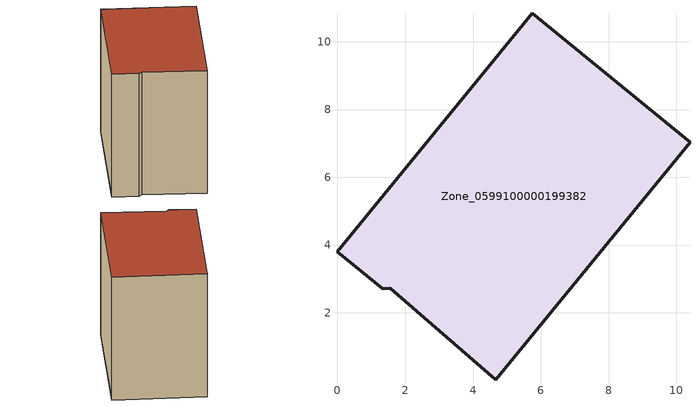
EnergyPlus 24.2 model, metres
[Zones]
Zone_0599100000199382
 floor ground (C_G): 4.67,0.03 1.55,2.73 1.33,2.72 0,3.81 5.75,10.84 10.4,7.04 z0
 wall outside (C_F): 10.4,7.04 5.75,10.84 0,3.81 1.33,2.72 1.55,2.73 4.67,0.03 10.4,7.04 z0:8.62
 roof outside (C_R): 1.55,2.73 4.67,0.03 10.4,7.04 5.75,10.84 0,3.81 1.33,2.72 z8.62
[BUILDING]
Pand.0599100000199382: North Axis=0; Terrain=City; Loads Convergence Tolerance Value=0.04; Temperature Convergence Tolerance Value=0.4; Solar Distribution=FullExterior; Maximum Number of Warmup Days=25; Minimum Number of Warmup Days=1
[Site:Location]
Rotterdam.The.Hague.AP_ZH_NLD Design_Conditions: Latitude=51.96; Longitude=4.45; Time Zone=1; Elevation=-4.5
[SITE:GROUNDTEMPERATURE:BUILDINGSURFACE]
18, 18, 18, 18, 18, 18, 18, 18, 18, 18, 18, 18
[MATERIAL] Thermal Absorptance=0.9; Solar Absorptance=0.7; Visible Absorptance=0.7
Name | Roughness | Thickness | Conductivity | Density | Specific Heat
G.TI.1946-1964 | MediumSmooth | 0.15 | 1 | 540 | 1210
F.TI.1946-1964 | Rough | 0.3 | 0.857143 | 1920 | 840
R.TI.1946-1964 | MediumRough | 0.2 | 0.277778 | 1500 | 1000
[CONSTRUCTION]
C_G: G.TI.1946-1964
C_F: F.TI.1946-1964
C_R: R.TI.1946-1964
[ZONE]
Zone_0599100000199382: Type=1; Multiplier=1; Ceiling Height=Autocalculate; Volume=Autocalculate; Floor Area=autocalculate; Part of Total Floor Area=Yes
[ZONEINFILTRATION:DESIGNFLOWRATE]
Infil_Zone_0599100000199382: Zone or ZoneList or Space or SpaceList=Zone_0599100000199382; Schedule=AlwaysOn; Design Flow Rate Calculation Method=Flow/Area; Flow Rate per Floor Area=0.003; Constant Term Coefficient=1; Temperature Term Coefficient=0; Velocity Term Coefficient=0; Velocity Squared Term Coefficient=0
[HVACTEMPLATE:ZONE:IDEALLOADSAIRSYSTEM]
Zone_0599100000199382: Maximum Heating Supply Air Temperature=50; Minimum Cooling Supply Air Temperature=13; Maximum Heating Supply Air Humidity Ratio=0.0156; Minimum Cooling Supply Air Humidity Ratio=0.0077; Heating Limit=NoLimit; Cooling Limit=NoLimit; Dehumidification Control Type=ConstantSensibleHeatRatio; Cooling Sensible Heat Ratio=0.7; Dehumidification Setpoint=60; Humidification Control Type=None; Humidification Setpoint=30; Outdoor Air Method=None; Outdoor Air Flow Rate per Person=0.00944; Outdoor Air Flow Rate per Zone Floor Area=0; Outdoor Air Flow Rate per Zone=0; Demand Controlled Ventilation Type=None; Outdoor Air Economizer Type=NoEconomizer; Heat Recovery Type=None; Sensible Heat Recovery Effectiveness=0.7; Latent Heat Recovery Effectiveness=0.65
[ZONECONTROL:THERMOSTAT]
ThermostatControl_Zone_0599100000199382: Zone or ZoneList=Zone_0599100000199382; Control Type Schedule=DualSetpointControlType; Control 1=Thermostat_Zone_0599100000199382; Temperature Difference Between Cutout And Setpoint=0
[THERMOSTATSETPOINT:DUALSETPOINT]
Thermostat_Zone_0599100000199382: Heating Setpoint Temperature Schedule=HeatingSetpoint_Zone_0599100000199382; Cooling Setpoint Temperature Schedule=CoolingSetpoint_Zone_0599100000199382
[SCHEDULE:COMPACT]
HeatingSetpoint_Zone_0599100000199382: Through: 12/31, For: AllDays, Until: 24:00, 21
CoolingSetpoint_Zone_0599100000199382: Through: 12/31, For: AllDays, Until: 24:00, 24
DualSetpointControlType: Through: 12/31, For: AllDays, Until: 24:00, 4
AlwaysOn: Through: 12/31, For: AllDays, Until: 24:00, 1
